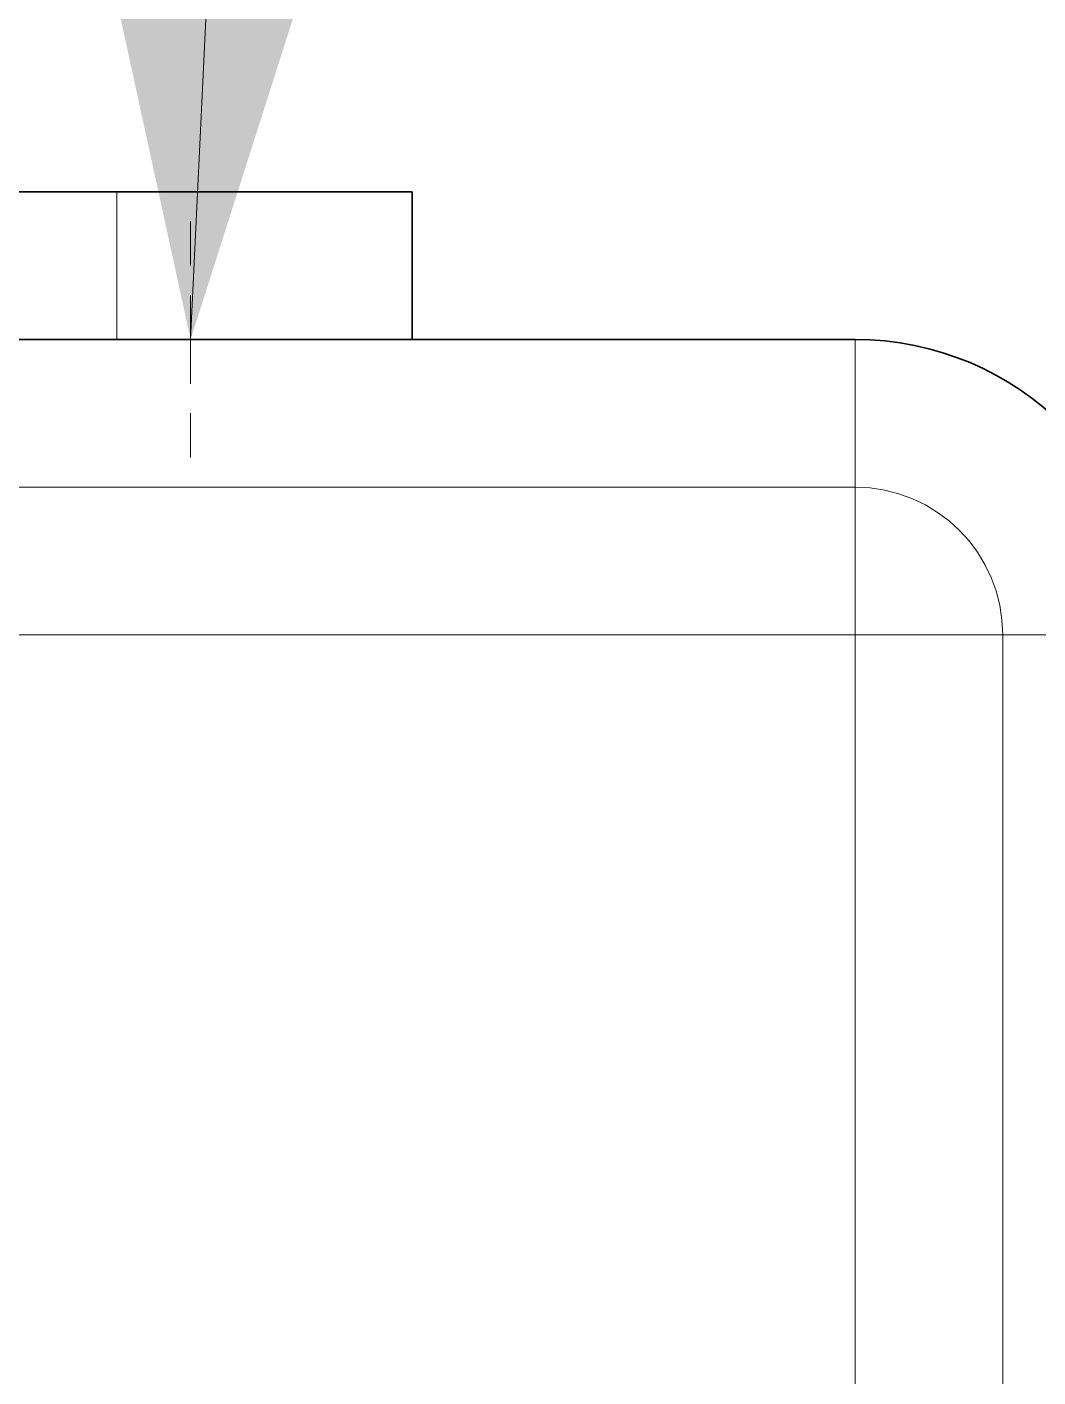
# Model space of a CAD drawing. Extents: x 23 to 587, y 4 to 413.
# Drawn here: x 120.87 to 124.294, y 245.338 to 249.908 of the extents above; entities that cross this region are included whole.
import ezdxf

# ---------------------------------------------------------------- set-up
doc = ezdxf.new("R2010")
doc.units = 0
doc.linetypes.add('DASHED', pattern=[15, 12, -3])
doc.layers.get('0').update_dxf_attribs({"lineweight": 13})

# ---------------------------------------------------------------- blocks, each defined once
blk = doc.blocks.new('BLOCK6909')
at = {"color": 7, "lineweight": 13}
blk.add_line((63.5, 69.5), (64.9226, 99.674), dxfattribs=at)
blk.add_solid([(62.6479, 73.4082), (63.5, 69.5), (64.7161, 73.3107)], dxfattribs=at)
blk = doc.blocks.new('BLOCK6915')
at = {"color": 7, "lineweight": 35}
for p, q in [((63, 70.5), (17, 70.5)), ((68, 69.5), (-68, 69.5)), ((63, 69.5), (17, 69.5))]:
    blk.add_line(p, q, dxfattribs=at)
at = {"color": 7, "lineweight": 35, "ltscale": 0.05}
for p, q in [((63, 70.5), (65, 70.5)), ((63, 69.5), (65, 69.5))]:
    blk.add_line(p, q, dxfattribs=at)
at = {"color": 7, "lineweight": 13, "ltscale": 0.025}
blk.add_line((63, 69.5), (63, 70.5), dxfattribs=at)
at = {"color": 7, "linetype": 'DASHED', "lineweight": 13, "ltscale": 0.025}
for p, q in [((63, 69.5), (63, 70.5)), ((63.5, 69.5), (63.5, 70.5)), ((63.5, 69.5), (63.5, 70.5)), ((63.5, 69.5), (63.5, 68.5)), ((63.5, 69.5), (63.5, 68.5)), ((68, 67.5), (68, 68.5)), ((68, 67.5), (68, 68.5)), ((68, 67.5), (69, 67.5)), ((68, 67.5), (69, 67.5))]:
    blk.add_line(p, q, dxfattribs=at)
at = {"color": 7, "lineweight": 35, "ltscale": 0.025}
blk.add_line((65, 69.5), (65, 70.5), dxfattribs=at)
at = {"color": 7, "lineweight": 13, "ltscale": 0.05}
for p in [(68, 69.5), (70, 67.5)]:
    blk.add_line(p, (68, 67.5), dxfattribs=at)
at = {"color": 7, "linetype": 'DASHED', "lineweight": 13, "ltscale": 0.05}
for p in [(68, 69.5), (70, 67.5)]:
    blk.add_line(p, (68, 67.5), dxfattribs=at)
at = {"color": 7, "linetype": 'DASHED', "lineweight": 13}
for p, q in [((68, 68.5), (-68, 68.5)), ((68, 67.5), (-68, 67.5)), ((68, 67.5), (-68, 67.5)), ((-68, 67.5), (68, 67.5)), ((68, 1.5), (68, 67.5)), ((68, 1.5), (68, 67.5)), ((68, 67.5), (68, 1.5)), ((69, 67.5), (69, 1.5))]:
    blk.add_line(p, q, dxfattribs=at)
at = {"color": 7, "lineweight": 13}
for p, q in [((68, 67.5), (-68, 67.5)), ((68, 1.5), (68, 67.5))]:
    blk.add_line(p, q, dxfattribs=at)
at = {"color": 7, "lineweight": 35}
blk.add_arc((68, 67.5), 2, 360, 450, dxfattribs=at)
at = {"color": 7, "linetype": 'DASHED', "lineweight": 13}
blk.add_arc((68, 67.5), 1, 360, 450, dxfattribs=at)

msp = doc.modelspace()

# ---------------------------------------------------------------- block references
at = {"lineweight": 0, "xscale": 0.5, "yscale": 0.5, "zscale": 0.5}
for name in ['BLOCK6909', 'BLOCK6915']:
    msp.add_blockref(name, (89.6743, 214.1001), dxfattribs=at)

doc.saveas('drawing.dxf')
